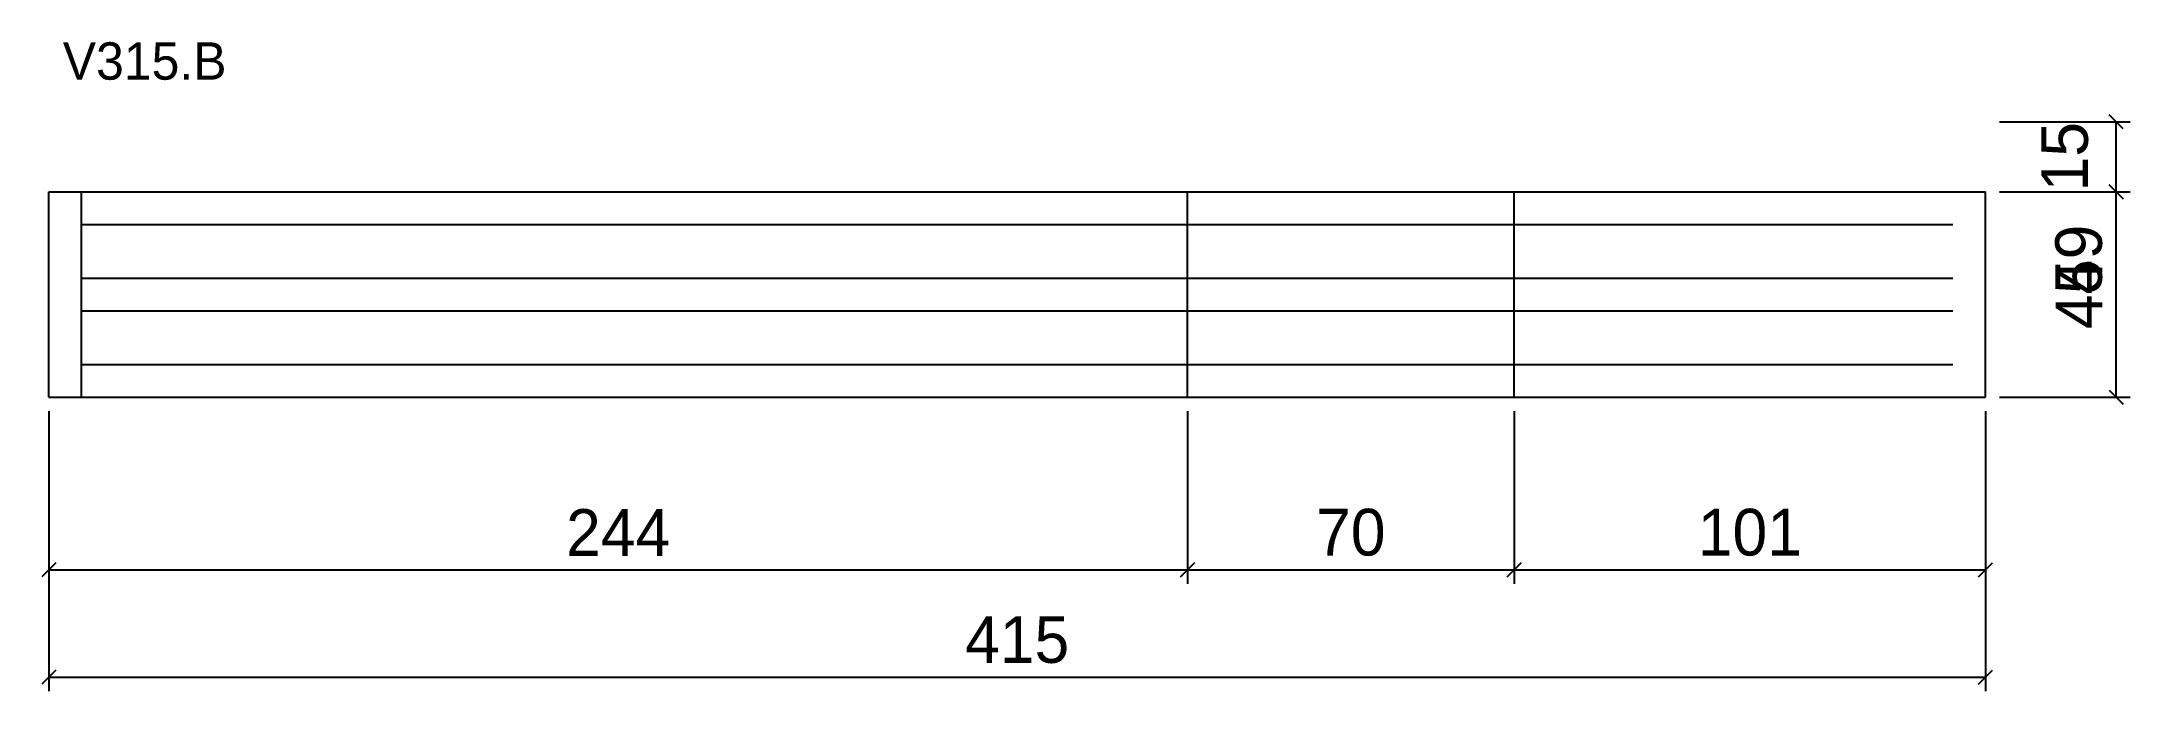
# Model space of a CAD drawing. Extents: x -2 to 446, y -257 to -118.
import ezdxf

# ---------------------------------------------------------------- set-up
doc = ezdxf.new("R2010")
doc.units = 0
for name, color, linetype in [('COTA', 241, 'Continuous'), ('NOMENCLATURA', 7, 'Continuous'), ('Painéis', 200, 'Continuous'), ('SARR_2.2x7', 40, 'Continuous')]:
    doc.layers.add(name, color=color, linetype=linetype)
doc.dimstyles.new('PAINEL', dxfattribs={"dimtxt": 10, "dimasz": 3, "dimexe": 3, "dimexo": 3, "dimgap": 3, "dimtad": 1, "dimblk": 'OBLIQUE', "dimblk1": 'OBLIQUE', "dimcen": 2.5, "dimclrd": 4, "dimclre": 4, "dimclrt": 240, "dimazin": 3, "dimtfac": 1, "dimtmove": 0, "dimatfit": 3})

# ---------------------------------------------------------------- blocks, each defined once
blk = doc.blocks.new('_OBLIQUE')
at = {"color": 0, "linetype": 'BYBLOCK'}
blk.add_line((-0.5, -0.5), (0.5, 0.5), dxfattribs=at)

msp = doc.modelspace()

# ---------------------------------------------------------------- linework, layer by layer
at = {"layer": 'Painéis'}
for p, q in [((0, -150), (244, -150)), ((0, -194), (0, -150)), ((244, -194), (244, -150)), ((244, -150), (314, -150)), ((314, -194), (314, -150)), ((314, -150), (415, -150)), ((415, -194), (415, -150)), ((0, -194), (244, -194)), ((244, -194), (314, -194)), ((314, -194), (415, -194))]:
    msp.add_line(p, q, dxfattribs=at)
at = {"layer": 'SARR_2.2x7'}
msp.add_line((7, -194), (7, -150), dxfattribs=at)
for points in [[(7, -157), (244, -157)], [(7, -157), (244, -157)], [(244, -157), (314, -157)], [(244, -157), (314, -157)], [(314, -157), (408, -157)], [(314, -157), (408, -157)], [(7, -168.5), (244, -168.5)], [(7, -168.5), (244, -168.5)], [(244, -168.5), (314, -168.5)], [(244, -168.5), (314, -168.5)], [(314, -168.5), (408, -168.5)], [(314, -168.5), (408, -168.5)], [(7, -175.5), (244, -175.5)], [(7, -175.5), (244, -175.5)], [(244, -175.5), (314, -175.5)], [(244, -175.5), (314, -175.5)], [(314, -175.5), (408, -175.5)], [(314, -175.5), (408, -175.5)], [(7, -187), (244, -187)], [(7, -187), (244, -187)], [(244, -187), (314, -187)], [(244, -187), (314, -187)], [(314, -187), (408, -187)], [(314, -187), (408, -187)]]:
    msp.add_lwpolyline(points, dxfattribs=at)

# ---------------------------------------------------------------- texts
at = {"layer": 'NOMENCLATURA'}
msp.add_text('V315.B', height=8, dxfattribs=at).set_placement((3, -126))

# ---------------------------------------------------------------- dimensions: what is measured, and where the dimension line sits
at = {"layer": 'COTA'}
for base, p1, p2 in [((443, -194), (415, -194), (415, -135)), ((443, -150), (415, -150), (415, -135)), ((443, -194), (415, -194), (415, -150))]:
    msp.add_linear_dim(base=base, p1=p1, p2=p2, angle=90, dimstyle='PAINEL', dxfattribs=at).render()
for base, p1, p2 in [((0, -231), (0, -194), (244, -194)), ((0, -254), (0, -194), (415, -194)), ((244, -231), (244, -194), (314, -194)), ((314, -231), (314, -194), (415, -194))]:
    msp.add_linear_dim(base=base, p1=p1, p2=p2, dimstyle='PAINEL', dxfattribs=at).render()

doc.saveas('drawing.dxf')
